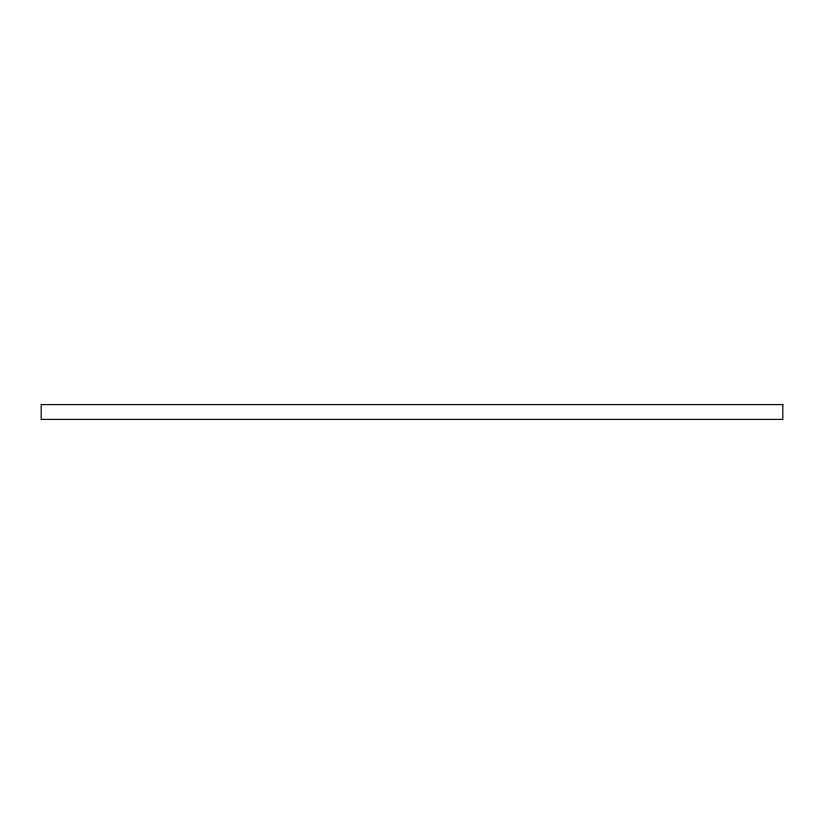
<?xml version="1.0" encoding="UTF-8"?>
<svg xmlns="http://www.w3.org/2000/svg" width="824" height="824" viewBox="0 0 824 824"><rect width="100%" height="100%" fill="white"/><g stroke="black" fill="none" stroke-linecap="round" stroke-linejoin="round"><path stroke-width="1.24" d="M782.8 404.584L41.2 404.584L41.2 419.416L782.8 419.416L782.8 404.584"/></g></svg>
